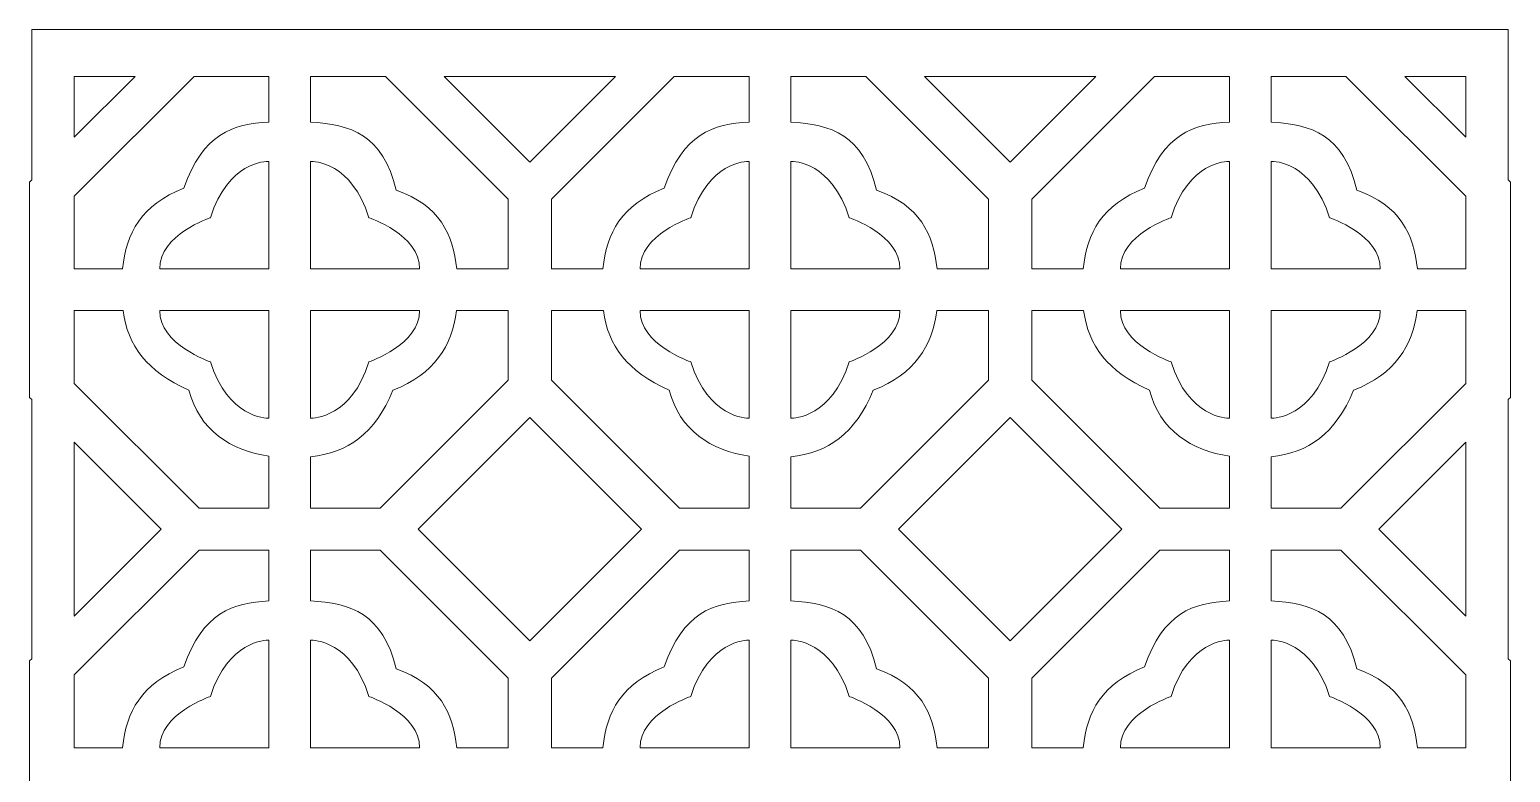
# Model space of a CAD drawing. Header units: centimetres. Extents: x -9.8 to 10.1, y -8.6 to 11.2.
# Drawn here: x 0.5 to 10.1, y 6.37 to 11.18 of the extents above; entities that cross this region are included whole.
import ezdxf

# ---------------------------------------------------------------- set-up
doc = ezdxf.new("R2010")
doc.units = ezdxf.units.CM
doc.header["$MEASUREMENT"] = 0
doc.layers.add('layer 1', color=7, linetype='Continuous')

msp = doc.modelspace()

# ---------------------------------------------------------------- linework, layer by layer
at = {"layer": 'layer 1', "color": 242, "lineweight": 9}
for points, knots in [([(0.51455, 11.18172), (0.51455, 11.18172), (1.4886, 11.18172), (1.4886, 11.18172), (1.4886, 11.18172), (1.4886, 11.18172), (1.4886, 11.18173), (1.4886, 11.18173), (1.4886, 11.18173), (1.4886, 11.18173), (2.05204, 11.18173), (2.05204, 11.18173), (2.05204, 11.18173), (2.05204, 11.18173), (2.32177, 11.18173), (2.32177, 11.18173), (2.32177, 11.18173), (2.32177, 11.18173), (2.88521, 11.18173), (2.88521, 11.18173), (2.88521, 11.18173), (2.88521, 11.18173), (2.88522, 11.18172), (2.88522, 11.18172), (2.88522, 11.18172), (2.88522, 11.18172), (4.60197, 11.18172), (4.60197, 11.18172), (4.60197, 11.18172), (4.60197, 11.18172), (4.60197, 11.18173), (4.60197, 11.18173), (4.60197, 11.18173), (4.60197, 11.18173), (5.16541, 11.18173), (5.16541, 11.18173), (5.16541, 11.18173), (5.16541, 11.18173), (5.43514, 11.18173), (5.43514, 11.18173), (5.43514, 11.18173), (5.43514, 11.18173), (5.99858, 11.18173), (5.99858, 11.18173), (5.99858, 11.18173), (5.99858, 11.18173), (5.99858, 11.18172), (5.99858, 11.18172), (5.99858, 11.18172), (5.99858, 11.18172), (7.71534, 11.18172), (7.71534, 11.18172), (7.71534, 11.18172), (7.71534, 11.18172), (7.71534, 11.18173), (7.71534, 11.18173), (7.71534, 11.18173), (7.71534, 11.18173), (8.27878, 11.18173), (8.27878, 11.18173), (8.27878, 11.18173), (8.27878, 11.18173), (8.54851, 11.18173), (8.54851, 11.18173), (8.54851, 11.18173), (8.54851, 11.18173), (9.11195, 11.18173), (9.11195, 11.18173), (9.11195, 11.18173), (9.11195, 11.18173), (9.11195, 11.18172), (9.11195, 11.18172), (9.11195, 11.18172), (9.11195, 11.18172), (10.086, 11.18172), (10.086, 11.18172), (10.086, 11.18172), (10.086, 11.18172), (10.086, 10.20767), (10.086, 10.20767), (10.086, 10.20767), (10.086, 10.20767), (10.0995, 10.19417), (10.0995, 10.19417), (10.0995, 10.19417), (10.0995, 10.19417), (10.0995, 9.63073), (10.0995, 9.63073), (10.0995, 9.63073), (10.0995, 9.63073), (10.0995, 9.361), (10.0995, 9.361), (10.0995, 9.361), (10.0995, 9.361), (10.0995, 8.79756), (10.0995, 8.79756), (10.0995, 8.79756), (10.0995, 8.79756), (10.086, 8.78406), (10.086, 8.78406), (10.086, 8.78406), (10.086, 8.78406), (10.086, 7.10481), (10.086, 7.10481), (10.086, 7.10481), (10.086, 7.10481), (10.0995, 7.09131), (10.0995, 7.09131), (10.0995, 7.09131), (10.0995, 7.09131), (10.0995, 6.52787), (10.0995, 6.52787), (10.0995, 6.52787), (10.0995, 6.52787), (10.0995, 6.25814), (10.0995, 6.25814), (10.0995, 6.25814), (10.0995, 6.25814), (10.0995, 5.6947), (10.0995, 5.6947), (10.0995, 5.6947), (10.0995, 5.6947), (10.086, 5.6812), (10.086, 5.6812), (10.086, 5.6812), (10.086, 5.6812), (10.086, 4.00194), (10.086, 4.00194), (10.086, 4.00194), (10.086, 4.00194), (10.0995, 3.98844), (10.0995, 3.98844), (10.0995, 3.98844), (10.0995, 3.98844), (10.0995, 3.425), (10.0995, 3.425), (10.0995, 3.425), (10.0995, 3.425), (10.0995, 3.15527), (10.0995, 3.15527), (10.0995, 3.15527), (10.0995, 3.15527), (10.0995, 2.59183), (10.0995, 2.59183), (10.0995, 2.59183), (10.0995, 2.59183), (10.086, 2.57833), (10.086, 2.57833), (10.086, 2.57833), (10.086, 2.57833), (10.086, 0.89908), (10.086, 0.89908), (10.086, 0.89908), (10.086, 0.89908), (10.0995, 0.88557), (10.0995, 0.88557), (10.0995, 0.88557), (10.0995, 0.88557), (10.0995, 0.32213), (10.0995, 0.32213), (10.0995, 0.32213), (10.0995, 0.32213), (10.0995, 0.05241), (10.0995, 0.05241), (10.0995, 0.05241), (10.0995, 0.05241), (10.0995, -0.51104), (10.0995, -0.51104), (10.0995, -0.51104), (10.0995, -0.51104), (10.086, -0.52454), (10.086, -0.52454), (10.086, -0.52454), (10.086, -0.52454), (10.086, -2.20379), (10.086, -2.20379), (10.086, -2.20379), (10.086, -2.20379), (10.0995, -2.21729), (10.0995, -2.21729), (10.0995, -2.21729), (10.0995, -2.21729), (10.0995, -2.78073), (10.0995, -2.78073), (10.0995, -2.78073), (10.0995, -2.78073), (10.0995, -3.05046), (10.0995, -3.05046), (10.0995, -3.05046), (10.0995, -3.05046), (10.0995, -3.6139), (10.0995, -3.6139), (10.0995, -3.6139), (10.0995, -3.6139), (10.086, -3.6274), (10.086, -3.6274), (10.086, -3.6274), (10.086, -3.6274), (10.086, -5.30666), (10.086, -5.30666), (10.086, -5.30666), (10.086, -5.30666), (10.0995, -5.32016), (10.0995, -5.32016), (10.0995, -5.32016), (10.0995, -5.32016), (10.0995, -5.8836), (10.0995, -5.8836), (10.0995, -5.8836), (10.0995, -5.8836), (10.0995, -6.15333), (10.0995, -6.15333), (10.0995, -6.15333), (10.0995, -6.15333), (10.0995, -6.71677), (10.0995, -6.71677), (10.0995, -6.71677), (10.0995, -6.71677), (10.086, -6.73027), (10.086, -6.73027), (10.086, -6.73027), (10.086, -6.73027), (10.086, -8.62127), (10.086, -8.62127), (10.086, -8.62127), (10.086, -8.62127), (0.51455, -8.62127), (0.51455, -8.62127), (0.51455, -8.62127), (0.51455, -8.62127), (0.51455, -6.73027), (0.51455, -6.73027), (0.51455, -6.73027), (0.51455, -6.73027), (0.50105, -6.71677), (0.50105, -6.71677), (0.50105, -6.71677), (0.50105, -6.71677), (0.50105, -6.15333), (0.50105, -6.15333), (0.50105, -6.15333), (0.50105, -6.15333), (0.50105, -5.8836), (0.50105, -5.8836), (0.50105, -5.8836), (0.50105, -5.8836), (0.50105, -5.32016), (0.50105, -5.32016), (0.50105, -5.32016), (0.50105, -5.32016), (0.51455, -5.30666), (0.51455, -5.30666), (0.51455, -5.30666), (0.51455, -5.30666), (0.51455, -3.6274), (0.51455, -3.6274), (0.51455, -3.6274), (0.51455, -3.6274), (0.50105, -3.6139), (0.50105, -3.6139), (0.50105, -3.6139), (0.50105, -3.6139), (0.50105, -3.05046), (0.50105, -3.05046), (0.50105, -3.05046), (0.50105, -3.05046), (0.50105, -2.78073), (0.50105, -2.78073), (0.50105, -2.78073), (0.50105, -2.78073), (0.50105, -2.21729), (0.50105, -2.21729), (0.50105, -2.21729), (0.50105, -2.21729), (0.51455, -2.20379), (0.51455, -2.20379), (0.51455, -2.20379), (0.51455, -2.20379), (0.51455, -0.52454), (0.51455, -0.52454), (0.51455, -0.52454), (0.51455, -0.52454), (0.50105, -0.51104), (0.50105, -0.51104), (0.50105, -0.51104), (0.50105, -0.51104), (0.50105, 0.05241), (0.50105, 0.05241), (0.50105, 0.05241), (0.50105, 0.05241), (0.50105, 0.32213), (0.50105, 0.32213), (0.50105, 0.32213), (0.50105, 0.32213), (0.50105, 0.88557), (0.50105, 0.88557), (0.50105, 0.88557), (0.50105, 0.88557), (0.51455, 0.89908), (0.51455, 0.89908), (0.51455, 0.89908), (0.51455, 0.89908), (0.51455, 2.57833), (0.51455, 2.57833), (0.51455, 2.57833), (0.51455, 2.57833), (0.50105, 2.59183), (0.50105, 2.59183), (0.50105, 2.59183), (0.50105, 2.59183), (0.50105, 3.15527), (0.50105, 3.15527), (0.50105, 3.15527), (0.50105, 3.15527), (0.50105, 3.425), (0.50105, 3.425), (0.50105, 3.425), (0.50105, 3.425), (0.50105, 3.98844), (0.50105, 3.98844), (0.50105, 3.98844), (0.50105, 3.98844), (0.51455, 4.00194), (0.51455, 4.00194), (0.51455, 4.00194), (0.51455, 4.00194), (0.51455, 5.6812), (0.51455, 5.6812), (0.51455, 5.6812), (0.51455, 5.6812), (0.50105, 5.6947), (0.50105, 5.6947), (0.50105, 5.6947), (0.50105, 5.6947), (0.50105, 6.25814), (0.50105, 6.25814), (0.50105, 6.25814), (0.50105, 6.25814), (0.50105, 6.52787), (0.50105, 6.52787), (0.50105, 6.52787), (0.50105, 6.52787), (0.50105, 7.09131), (0.50105, 7.09131), (0.50105, 7.09131), (0.50105, 7.09131), (0.51455, 7.10481), (0.51455, 7.10481), (0.51455, 7.10481), (0.51455, 7.10481), (0.51455, 8.78406), (0.51455, 8.78406), (0.51455, 8.78406), (0.51455, 8.78406), (0.50105, 8.79756), (0.50105, 8.79756), (0.50105, 8.79756), (0.50105, 8.79756), (0.50105, 9.361), (0.50105, 9.361), (0.50105, 9.361), (0.50105, 9.361), (0.50105, 9.63073), (0.50105, 9.63073), (0.50105, 9.63073), (0.50105, 9.63073), (0.50105, 10.19417), (0.50105, 10.19417), (0.50105, 10.19417), (0.50105, 10.19417), (0.51455, 10.20767), (0.51455, 10.20767), (0.51455, 10.20767), (0.51455, 10.20767), (0.51455, 11.18172), (0.51455, 11.18172)], [0, 0, 0, 0, 0.0105263, 0.0105263, 0.0105263, 0.0105263, 0.0210526, 0.0210526, 0.0210526, 0.0210526, 0.0315789, 0.0315789, 0.0315789, 0.0315789, 0.0421053, 0.0421053, 0.0421053, 0.0421053, 0.0526316, 0.0526316, 0.0526316, 0.0526316, 0.0631579, 0.0631579, 0.0631579, 0.0631579, 0.0736842, 0.0736842, 0.0736842, 0.0736842, 0.0842105, 0.0842105, 0.0842105, 0.0842105, 0.0947368, 0.0947368, 0.0947368, 0.0947368, 0.1052632, 0.1052632, 0.1052632, 0.1052632, 0.1157895, 0.1157895, 0.1157895, 0.1157895, 0.1263158, 0.1263158, 0.1263158, 0.1263158, 0.1368421, 0.1368421, 0.1368421, 0.1368421, 0.1473684, 0.1473684, 0.1473684, 0.1473684, 0.1578947, 0.1578947, 0.1578947, 0.1578947, 0.1684211, 0.1684211, 0.1684211, 0.1684211, 0.1789474, 0.1789474, 0.1789474, 0.1789474, 0.1894737, 0.1894737, 0.1894737, 0.1894737, 0.2, 0.2, 0.2, 0.2, 0.2105263, 0.2105263, 0.2105263, 0.2105263, 0.2210526, 0.2210526, 0.2210526, 0.2210526, 0.2315789, 0.2315789, 0.2315789, 0.2315789, 0.2421053, 0.2421053, 0.2421053, 0.2421053, 0.2526316, 0.2526316, 0.2526316, 0.2526316, 0.2631579, 0.2631579, 0.2631579, 0.2631579, 0.2736842, 0.2736842, 0.2736842, 0.2736842, 0.2842105, 0.2842105, 0.2842105, 0.2842105, 0.2947368, 0.2947368, 0.2947368, 0.2947368, 0.3052632, 0.3052632, 0.3052632, 0.3052632, 0.3157895, 0.3157895, 0.3157895, 0.3157895, 0.3263158, 0.3263158, 0.3263158, 0.3263158, 0.3368421, 0.3368421, 0.3368421, 0.3368421, 0.3473684, 0.3473684, 0.3473684, 0.3473684, 0.3578947, 0.3578947, 0.3578947, 0.3578947, 0.3684211, 0.3684211, 0.3684211, 0.3684211, 0.3789474, 0.3789474, 0.3789474, 0.3789474, 0.3894737, 0.3894737, 0.3894737, 0.3894737, 0.4, 0.4, 0.4, 0.4, 0.4105263, 0.4105263, 0.4105263, 0.4105263, 0.4210526, 0.4210526, 0.4210526, 0.4210526, 0.4315789, 0.4315789, 0.4315789, 0.4315789, 0.4421053, 0.4421053, 0.4421053, 0.4421053, 0.4526316, 0.4526316, 0.4526316, 0.4526316, 0.4631579, 0.4631579, 0.4631579, 0.4631579, 0.4736842, 0.4736842, 0.4736842, 0.4736842, 0.4842105, 0.4842105, 0.4842105, 0.4842105, 0.4947368, 0.4947368, 0.4947368, 0.4947368, 0.5052632, 0.5052632, 0.5052632, 0.5052632, 0.5157895, 0.5157895, 0.5157895, 0.5157895, 0.5263158, 0.5263158, 0.5263158, 0.5263158, 0.5368421, 0.5368421, 0.5368421, 0.5368421, 0.5473684, 0.5473684, 0.5473684, 0.5473684, 0.5578947, 0.5578947, 0.5578947, 0.5578947, 0.5684211, 0.5684211, 0.5684211, 0.5684211, 0.5789474, 0.5789474, 0.5789474, 0.5789474, 0.5894737, 0.5894737, 0.5894737, 0.5894737, 0.6, 0.6, 0.6, 0.6, 0.6105263, 0.6105263, 0.6105263, 0.6105263, 0.6210526, 0.6210526, 0.6210526, 0.6210526, 0.6315789, 0.6315789, 0.6315789, 0.6315789, 0.6421053, 0.6421053, 0.6421053, 0.6421053, 0.6526316, 0.6526316, 0.6526316, 0.6526316, 0.6631579, 0.6631579, 0.6631579, 0.6631579, 0.6736842, 0.6736842, 0.6736842, 0.6736842, 0.6842105, 0.6842105, 0.6842105, 0.6842105, 0.6947368, 0.6947368, 0.6947368, 0.6947368, 0.7052632, 0.7052632, 0.7052632, 0.7052632, 0.7157895, 0.7157895, 0.7157895, 0.7157895, 0.7263158, 0.7263158, 0.7263158, 0.7263158, 0.7368421, 0.7368421, 0.7368421, 0.7368421, 0.7473684, 0.7473684, 0.7473684, 0.7473684, 0.7578947, 0.7578947, 0.7578947, 0.7578947, 0.7684211, 0.7684211, 0.7684211, 0.7684211, 0.7789474, 0.7789474, 0.7789474, 0.7789474, 0.7894737, 0.7894737, 0.7894737, 0.7894737, 0.8, 0.8, 0.8, 0.8, 0.8105263, 0.8105263, 0.8105263, 0.8105263, 0.8210526, 0.8210526, 0.8210526, 0.8210526, 0.8315789, 0.8315789, 0.8315789, 0.8315789, 0.8421053, 0.8421053, 0.8421053, 0.8421053, 0.8526316, 0.8526316, 0.8526316, 0.8526316, 0.8631579, 0.8631579, 0.8631579, 0.8631579, 0.8736842, 0.8736842, 0.8736842, 0.8736842, 0.8842105, 0.8842105, 0.8842105, 0.8842105, 0.8947368, 0.8947368, 0.8947368, 0.8947368, 0.9052632, 0.9052632, 0.9052632, 0.9052632, 0.9157895, 0.9157895, 0.9157895, 0.9157895, 0.9263158, 0.9263158, 0.9263158, 0.9263158, 0.9368421, 0.9368421, 0.9368421, 0.9368421, 0.9473684, 0.9473684, 0.9473684, 0.9473684, 0.9578947, 0.9578947, 0.9578947, 0.9578947, 0.9684211, 0.9684211, 0.9684211, 0.9684211, 0.9789474, 0.9789474, 0.9789474, 0.9789474, 1, 1, 1, 1]), ([(1.18523, 10.87836), (1.18523, 10.87836), (0.79078, 10.4839), (0.79078, 10.4839), (0.79078, 10.4839), (0.79078, 10.4839), (0.79078, 10.87836), (0.79078, 10.87836), (0.79078, 10.87836), (0.79078, 10.87836), (1.18523, 10.87836), (1.18523, 10.87836)], [0, 0, 0, 0, 0.25, 0.25, 0.25, 0.25, 0.5, 0.5, 0.5, 0.5, 1, 1, 1, 1]), ([(0.79078, 10.10244), (0.79078, 10.10244), (1.5667, 10.87836), (1.5667, 10.87836), (1.5667, 10.87836), (1.5667, 10.87836), (2.05204, 10.87836), (2.05204, 10.87836), (2.05204, 10.87836), (2.05204, 10.87836), (2.05204, 10.58232), (2.05204, 10.58232), (2.05204, 10.58232), (1.81716, 10.57063), (1.62311, 10.50578), (1.50124, 10.15455), (1.50124, 10.15455), (1.22526, 10.04427), (1.12759, 9.86712), (1.10406, 9.63073), (1.10406, 9.63073), (1.10406, 9.63073), (0.79078, 9.63073), (0.79078, 9.63073), (0.79078, 9.63073), (0.79078, 9.63073), (0.79078, 10.10244), (0.79078, 10.10244)], [0, 0, 0, 0, 0.125, 0.125, 0.125, 0.125, 0.25, 0.25, 0.25, 0.25, 0.375, 0.375, 0.375, 0.375, 0.5, 0.5, 0.5, 0.5, 0.625, 0.625, 0.625, 0.625, 0.75, 0.75, 0.75, 0.75, 1, 1, 1, 1]), ([(2.80712, 10.87836), (2.80712, 10.87836), (3.60303, 10.08245), (3.60303, 10.08245), (3.60303, 10.08245), (3.60303, 10.08245), (3.60303, 9.63073), (3.60303, 9.63073), (3.60303, 9.63073), (3.60303, 9.63073), (3.26987, 9.63073), (3.26987, 9.63073), (3.26987, 9.63073), (3.24777, 9.85595), (3.15704, 10.04333), (2.87713, 10.14122), (2.87713, 10.14122), (2.79374, 10.49899), (2.58103, 10.56928), (2.32177, 10.58213), (2.32177, 10.58213), (2.32177, 10.58213), (2.32177, 10.87836), (2.32177, 10.87836), (2.32177, 10.87836), (2.32177, 10.87836), (2.80712, 10.87836), (2.80712, 10.87836)], [0, 0, 0, 0, 0.125, 0.125, 0.125, 0.125, 0.25, 0.25, 0.25, 0.25, 0.375, 0.375, 0.375, 0.375, 0.5, 0.5, 0.5, 0.5, 0.625, 0.625, 0.625, 0.625, 0.75, 0.75, 0.75, 0.75, 1, 1, 1, 1]), ([(4.2986, 10.87836), (4.2986, 10.87836), (3.74359, 10.32335), (3.74359, 10.32335), (3.74359, 10.32335), (3.74359, 10.32335), (3.18858, 10.87836), (3.18858, 10.87836), (3.18858, 10.87836), (3.18858, 10.87836), (4.2986, 10.87836), (4.2986, 10.87836)], [0, 0, 0, 0, 0.25, 0.25, 0.25, 0.25, 0.5, 0.5, 0.5, 0.5, 1, 1, 1, 1]), ([(3.88415, 9.63073), (3.88415, 9.63073), (3.88415, 10.08245), (3.88415, 10.08245), (3.88415, 10.08245), (3.88415, 10.08245), (4.68007, 10.87836), (4.68007, 10.87836), (4.68007, 10.87836), (4.68007, 10.87836), (5.16541, 10.87836), (5.16541, 10.87836), (5.16541, 10.87836), (5.16541, 10.87836), (5.16541, 10.58232), (5.16541, 10.58232), (5.16541, 10.58232), (4.93052, 10.57063), (4.73648, 10.50578), (4.6146, 10.15455), (4.6146, 10.15455), (4.33863, 10.04427), (4.24096, 9.86712), (4.21743, 9.63073), (4.21743, 9.63073), (4.21743, 9.63073), (3.88415, 9.63073), (3.88415, 9.63073)], [0, 0, 0, 0, 0.125, 0.125, 0.125, 0.125, 0.25, 0.25, 0.25, 0.25, 0.375, 0.375, 0.375, 0.375, 0.5, 0.5, 0.5, 0.5, 0.625, 0.625, 0.625, 0.625, 0.75, 0.75, 0.75, 0.75, 1, 1, 1, 1]), ([(5.92049, 10.87836), (5.92049, 10.87836), (6.7164, 10.08245), (6.7164, 10.08245), (6.7164, 10.08245), (6.7164, 10.08245), (6.7164, 9.63073), (6.7164, 9.63073), (6.7164, 9.63073), (6.7164, 9.63073), (6.38323, 9.63073), (6.38323, 9.63073), (6.38323, 9.63073), (6.36114, 9.85595), (6.2704, 10.04333), (5.99049, 10.14122), (5.99049, 10.14122), (5.90711, 10.49899), (5.6944, 10.56928), (5.43514, 10.58213), (5.43514, 10.58213), (5.43514, 10.58213), (5.43514, 10.87836), (5.43514, 10.87836), (5.43514, 10.87836), (5.43514, 10.87836), (5.92049, 10.87836), (5.92049, 10.87836)], [0, 0, 0, 0, 0.125, 0.125, 0.125, 0.125, 0.25, 0.25, 0.25, 0.25, 0.375, 0.375, 0.375, 0.375, 0.5, 0.5, 0.5, 0.5, 0.625, 0.625, 0.625, 0.625, 0.75, 0.75, 0.75, 0.75, 1, 1, 1, 1]), ([(7.41197, 10.87836), (7.41197, 10.87836), (6.85696, 10.32335), (6.85696, 10.32335), (6.85696, 10.32335), (6.85696, 10.32335), (6.30195, 10.87836), (6.30195, 10.87836), (6.30195, 10.87836), (6.30195, 10.87836), (7.41197, 10.87836), (7.41197, 10.87836)], [0, 0, 0, 0, 0.25, 0.25, 0.25, 0.25, 0.5, 0.5, 0.5, 0.5, 1, 1, 1, 1]), ([(6.99752, 9.63073), (6.99752, 9.63073), (6.99752, 10.08245), (6.99752, 10.08245), (6.99752, 10.08245), (6.99752, 10.08245), (7.79343, 10.87836), (7.79343, 10.87836), (7.79343, 10.87836), (7.79343, 10.87836), (8.27878, 10.87836), (8.27878, 10.87836), (8.27878, 10.87836), (8.27878, 10.87836), (8.27878, 10.58232), (8.27878, 10.58232), (8.27878, 10.58232), (8.04389, 10.57063), (7.84984, 10.50578), (7.72797, 10.15455), (7.72797, 10.15455), (7.45199, 10.04427), (7.35433, 9.86712), (7.33079, 9.63073), (7.33079, 9.63073), (7.33079, 9.63073), (6.99752, 9.63073), (6.99752, 9.63073)], [0, 0, 0, 0, 0.125, 0.125, 0.125, 0.125, 0.25, 0.25, 0.25, 0.25, 0.375, 0.375, 0.375, 0.375, 0.5, 0.5, 0.5, 0.5, 0.625, 0.625, 0.625, 0.625, 0.75, 0.75, 0.75, 0.75, 1, 1, 1, 1]), ([(9.03385, 10.87836), (9.03385, 10.87836), (9.80977, 10.10244), (9.80977, 10.10244), (9.80977, 10.10244), (9.80977, 10.10244), (9.80977, 9.63073), (9.80977, 9.63073), (9.80977, 9.63073), (9.80977, 9.63073), (9.4966, 9.63073), (9.4966, 9.63073), (9.4966, 9.63073), (9.47451, 9.85595), (9.38377, 10.04333), (9.10386, 10.14122), (9.10386, 10.14122), (9.02047, 10.49899), (8.80776, 10.56928), (8.54851, 10.58213), (8.54851, 10.58213), (8.54851, 10.58213), (8.54851, 10.87836), (8.54851, 10.87836), (8.54851, 10.87836), (8.54851, 10.87836), (9.03385, 10.87836), (9.03385, 10.87836)], [0, 0, 0, 0, 0.125, 0.125, 0.125, 0.125, 0.25, 0.25, 0.25, 0.25, 0.375, 0.375, 0.375, 0.375, 0.5, 0.5, 0.5, 0.5, 0.625, 0.625, 0.625, 0.625, 0.75, 0.75, 0.75, 0.75, 1, 1, 1, 1]), ([(9.80977, 10.4839), (9.80977, 10.4839), (9.41532, 10.87836), (9.41532, 10.87836), (9.41532, 10.87836), (9.41532, 10.87836), (9.80977, 10.87836), (9.80977, 10.87836), (9.80977, 10.87836), (9.80977, 10.87836), (9.80977, 10.4839), (9.80977, 10.4839)], [0, 0, 0, 0, 0.25, 0.25, 0.25, 0.25, 0.5, 0.5, 0.5, 0.5, 1, 1, 1, 1]), ([(1.34492, 9.63073), (1.34492, 9.63073), (2.05204, 9.63073), (2.05204, 9.63073), (2.05204, 9.63073), (2.05204, 9.63073), (2.05204, 10.32791), (2.05204, 10.32791), (2.05204, 10.32791), (2.03155, 10.32824), (1.78547, 10.32458), (1.67361, 9.9629), (1.67361, 9.9629), (1.67361, 9.9629), (1.34099, 9.85113), (1.34492, 9.63073)], [0, 0, 0, 0, 0.2, 0.2, 0.2, 0.2, 0.4, 0.4, 0.4, 0.4, 0.6, 0.6, 0.6, 0.6, 1, 1, 1, 1]), ([(2.32177, 9.63073), (2.32177, 9.63073), (3.02886, 9.63073), (3.02886, 9.63073), (3.02886, 9.63073), (3.03279, 9.85113), (2.70018, 9.9629), (2.70018, 9.9629), (2.70018, 9.9629), (2.58837, 10.32442), (2.34245, 10.32824), (2.32177, 10.32791), (2.32177, 10.32791), (2.32177, 10.32791), (2.32177, 9.63073), (2.32177, 9.63073)], [0, 0, 0, 0, 0.2, 0.2, 0.2, 0.2, 0.4, 0.4, 0.4, 0.4, 0.6, 0.6, 0.6, 0.6, 1, 1, 1, 1]), ([(4.45829, 9.63073), (4.45829, 9.63073), (5.16541, 9.63073), (5.16541, 9.63073), (5.16541, 9.63073), (5.16541, 9.63073), (5.16541, 10.32791), (5.16541, 10.32791), (5.16541, 10.32791), (5.14492, 10.32824), (4.89883, 10.32458), (4.78697, 9.9629), (4.78697, 9.9629), (4.78697, 9.9629), (4.45436, 9.85113), (4.45829, 9.63073)], [0, 0, 0, 0, 0.2, 0.2, 0.2, 0.2, 0.4, 0.4, 0.4, 0.4, 0.6, 0.6, 0.6, 0.6, 1, 1, 1, 1]), ([(5.43514, 9.63073), (5.43514, 9.63073), (6.14223, 9.63073), (6.14223, 9.63073), (6.14223, 9.63073), (6.14615, 9.85113), (5.81355, 9.9629), (5.81355, 9.9629), (5.81355, 9.9629), (5.70174, 10.32442), (5.45582, 10.32824), (5.43514, 10.32791), (5.43514, 10.32791), (5.43514, 10.32791), (5.43514, 9.63073), (5.43514, 9.63073)], [0, 0, 0, 0, 0.2, 0.2, 0.2, 0.2, 0.4, 0.4, 0.4, 0.4, 0.6, 0.6, 0.6, 0.6, 1, 1, 1, 1]), ([(7.57165, 9.63073), (7.57165, 9.63073), (8.27878, 9.63073), (8.27878, 9.63073), (8.27878, 9.63073), (8.27878, 9.63073), (8.27878, 10.32791), (8.27878, 10.32791), (8.27878, 10.32791), (8.25829, 10.32824), (8.0122, 10.32458), (7.90034, 9.9629), (7.90034, 9.9629), (7.90034, 9.9629), (7.56772, 9.85113), (7.57165, 9.63073)], [0, 0, 0, 0, 0.2, 0.2, 0.2, 0.2, 0.4, 0.4, 0.4, 0.4, 0.6, 0.6, 0.6, 0.6, 1, 1, 1, 1]), ([(8.54851, 9.63073), (8.54851, 9.63073), (9.25559, 9.63073), (9.25559, 9.63073), (9.25559, 9.63073), (9.25952, 9.85113), (8.92692, 9.9629), (8.92692, 9.9629), (8.92692, 9.9629), (8.81511, 10.32442), (8.56919, 10.32824), (8.54851, 10.32791), (8.54851, 10.32791), (8.54851, 10.32791), (8.54851, 9.63073), (8.54851, 9.63073)], [0, 0, 0, 0, 0.2, 0.2, 0.2, 0.2, 0.4, 0.4, 0.4, 0.4, 0.6, 0.6, 0.6, 0.6, 1, 1, 1, 1]), ([(2.05204, 8.07975), (2.05204, 8.07975), (1.60033, 8.07975), (1.60033, 8.07975), (1.60033, 8.07975), (1.60033, 8.07975), (0.79078, 8.8893), (0.79078, 8.8893), (0.79078, 8.8893), (0.79078, 8.8893), (0.79078, 9.361), (0.79078, 9.361), (0.79078, 9.361), (0.79078, 9.361), (1.10657, 9.361), (1.10657, 9.361), (1.10657, 9.361), (1.13804, 9.13268), (1.25949, 8.96742), (1.53375, 8.84489), (1.53375, 8.84489), (1.59891, 8.58683), (1.8074, 8.45369), (2.05204, 8.41732), (2.05204, 8.41732), (2.05204, 8.41732), (2.05204, 8.07975), (2.05204, 8.07975)], [0, 0, 0, 0, 0.125, 0.125, 0.125, 0.125, 0.25, 0.25, 0.25, 0.25, 0.375, 0.375, 0.375, 0.375, 0.5, 0.5, 0.5, 0.5, 0.625, 0.625, 0.625, 0.625, 0.75, 0.75, 0.75, 0.75, 1, 1, 1, 1]), ([(2.05204, 9.361), (2.05204, 9.361), (1.34492, 9.361), (1.34492, 9.361), (1.34492, 9.361), (1.34099, 9.1406), (1.67361, 9.02884), (1.67361, 9.02884), (1.67361, 9.02884), (1.78547, 8.66716), (2.03155, 8.66349), (2.05204, 8.66382), (2.05204, 8.66382), (2.05204, 8.66382), (2.05204, 9.361), (2.05204, 9.361)], [0, 0, 0, 0, 0.2, 0.2, 0.2, 0.2, 0.4, 0.4, 0.4, 0.4, 0.6, 0.6, 0.6, 0.6, 1, 1, 1, 1]), ([(3.60303, 8.90929), (3.60303, 8.90929), (2.77349, 8.07975), (2.77349, 8.07975), (2.77349, 8.07975), (2.77349, 8.07975), (2.32177, 8.07975), (2.32177, 8.07975), (2.32177, 8.07975), (2.32177, 8.07975), (2.32177, 8.41338), (2.32177, 8.41338), (2.32177, 8.41338), (2.56252, 8.44087), (2.74013, 8.55936), (2.85562, 8.84525), (2.85562, 8.84525), (3.1259, 8.94863), (3.23881, 9.13146), (3.26787, 9.361), (3.26787, 9.361), (3.26787, 9.361), (3.60303, 9.361), (3.60303, 9.361), (3.60303, 9.361), (3.60303, 9.361), (3.60303, 8.90929), (3.60303, 8.90929)], [0, 0, 0, 0, 0.125, 0.125, 0.125, 0.125, 0.25, 0.25, 0.25, 0.25, 0.375, 0.375, 0.375, 0.375, 0.5, 0.5, 0.5, 0.5, 0.625, 0.625, 0.625, 0.625, 0.75, 0.75, 0.75, 0.75, 1, 1, 1, 1]), ([(3.02887, 9.361), (3.02887, 9.361), (2.32177, 9.361), (2.32177, 9.361), (2.32177, 9.361), (2.32177, 9.361), (2.32177, 8.66382), (2.32177, 8.66382), (2.32177, 8.66382), (2.34245, 8.6635), (2.58837, 8.66731), (2.70018, 9.02884), (2.70018, 9.02884), (2.70018, 9.02884), (3.0328, 9.1406), (3.02887, 9.361)], [0, 0, 0, 0, 0.2, 0.2, 0.2, 0.2, 0.4, 0.4, 0.4, 0.4, 0.6, 0.6, 0.6, 0.6, 1, 1, 1, 1]), ([(5.16541, 8.07975), (5.16541, 8.07975), (4.7137, 8.07975), (4.7137, 8.07975), (4.7137, 8.07975), (4.7137, 8.07975), (3.88415, 8.90929), (3.88415, 8.90929), (3.88415, 8.90929), (3.88415, 8.90929), (3.88415, 9.361), (3.88415, 9.361), (3.88415, 9.361), (3.88415, 9.361), (4.21994, 9.361), (4.21994, 9.361), (4.21994, 9.361), (4.2514, 9.13268), (4.37286, 8.96742), (4.64711, 8.84489), (4.64711, 8.84489), (4.71227, 8.58683), (4.92077, 8.45369), (5.16541, 8.41732), (5.16541, 8.41732), (5.16541, 8.41732), (5.16541, 8.07975), (5.16541, 8.07975)], [0, 0, 0, 0, 0.125, 0.125, 0.125, 0.125, 0.25, 0.25, 0.25, 0.25, 0.375, 0.375, 0.375, 0.375, 0.5, 0.5, 0.5, 0.5, 0.625, 0.625, 0.625, 0.625, 0.75, 0.75, 0.75, 0.75, 1, 1, 1, 1]), ([(5.16541, 9.361), (5.16541, 9.361), (4.45829, 9.361), (4.45829, 9.361), (4.45829, 9.361), (4.45436, 9.1406), (4.78697, 9.02884), (4.78697, 9.02884), (4.78697, 9.02884), (4.89883, 8.66716), (5.14492, 8.66349), (5.16541, 8.66382), (5.16541, 8.66382), (5.16541, 8.66382), (5.16541, 9.361), (5.16541, 9.361)], [0, 0, 0, 0, 0.2, 0.2, 0.2, 0.2, 0.4, 0.4, 0.4, 0.4, 0.6, 0.6, 0.6, 0.6, 1, 1, 1, 1]), ([(6.7164, 8.90929), (6.7164, 8.90929), (5.88685, 8.07975), (5.88685, 8.07975), (5.88685, 8.07975), (5.88685, 8.07975), (5.43514, 8.07975), (5.43514, 8.07975), (5.43514, 8.07975), (5.43514, 8.07975), (5.43514, 8.41338), (5.43514, 8.41338), (5.43514, 8.41338), (5.67589, 8.44087), (5.85349, 8.55936), (5.96898, 8.84525), (5.96898, 8.84525), (6.23926, 8.94863), (6.35217, 9.13146), (6.38124, 9.361), (6.38124, 9.361), (6.38124, 9.361), (6.7164, 9.361), (6.7164, 9.361), (6.7164, 9.361), (6.7164, 9.361), (6.7164, 8.90929), (6.7164, 8.90929)], [0, 0, 0, 0, 0.125, 0.125, 0.125, 0.125, 0.25, 0.25, 0.25, 0.25, 0.375, 0.375, 0.375, 0.375, 0.5, 0.5, 0.5, 0.5, 0.625, 0.625, 0.625, 0.625, 0.75, 0.75, 0.75, 0.75, 1, 1, 1, 1]), ([(6.14224, 9.361), (6.14224, 9.361), (5.43514, 9.361), (5.43514, 9.361), (5.43514, 9.361), (5.43514, 9.361), (5.43514, 8.66382), (5.43514, 8.66382), (5.43514, 8.66382), (5.45582, 8.6635), (5.70174, 8.66731), (5.81355, 9.02884), (5.81355, 9.02884), (5.81355, 9.02884), (6.14617, 9.1406), (6.14224, 9.361)], [0, 0, 0, 0, 0.2, 0.2, 0.2, 0.2, 0.4, 0.4, 0.4, 0.4, 0.6, 0.6, 0.6, 0.6, 1, 1, 1, 1]), ([(8.27878, 8.07975), (8.27878, 8.07975), (7.82706, 8.07975), (7.82706, 8.07975), (7.82706, 8.07975), (7.82706, 8.07975), (6.99752, 8.90929), (6.99752, 8.90929), (6.99752, 8.90929), (6.99752, 8.90929), (6.99752, 9.361), (6.99752, 9.361), (6.99752, 9.361), (6.99752, 9.361), (7.3333, 9.361), (7.3333, 9.361), (7.3333, 9.361), (7.36477, 9.13268), (7.48622, 8.96742), (7.76048, 8.84489), (7.76048, 8.84489), (7.82564, 8.58683), (8.03414, 8.45369), (8.27878, 8.41732), (8.27878, 8.41732), (8.27878, 8.41732), (8.27878, 8.07975), (8.27878, 8.07975)], [0, 0, 0, 0, 0.125, 0.125, 0.125, 0.125, 0.25, 0.25, 0.25, 0.25, 0.375, 0.375, 0.375, 0.375, 0.5, 0.5, 0.5, 0.5, 0.625, 0.625, 0.625, 0.625, 0.75, 0.75, 0.75, 0.75, 1, 1, 1, 1]), ([(8.27878, 9.361), (8.27878, 9.361), (7.57165, 9.361), (7.57165, 9.361), (7.57165, 9.361), (7.56772, 9.1406), (7.90034, 9.02884), (7.90034, 9.02884), (7.90034, 9.02884), (8.0122, 8.66716), (8.25829, 8.66349), (8.27878, 8.66382), (8.27878, 8.66382), (8.27878, 8.66382), (8.27878, 9.361), (8.27878, 9.361)], [0, 0, 0, 0, 0.2, 0.2, 0.2, 0.2, 0.4, 0.4, 0.4, 0.4, 0.6, 0.6, 0.6, 0.6, 1, 1, 1, 1]), ([(9.80977, 8.88929), (9.80977, 8.88929), (9.00022, 8.07975), (9.00022, 8.07975), (9.00022, 8.07975), (9.00022, 8.07975), (8.54851, 8.07975), (8.54851, 8.07975), (8.54851, 8.07975), (8.54851, 8.07975), (8.54851, 8.41338), (8.54851, 8.41338), (8.54851, 8.41338), (8.78926, 8.44087), (8.96686, 8.55936), (9.08235, 8.84525), (9.08235, 8.84525), (9.35263, 8.94863), (9.46554, 9.13146), (9.49461, 9.361), (9.49461, 9.361), (9.49461, 9.361), (9.80977, 9.361), (9.80977, 9.361), (9.80977, 9.361), (9.80977, 9.361), (9.80977, 8.88929), (9.80977, 8.88929)], [0, 0, 0, 0, 0.125, 0.125, 0.125, 0.125, 0.25, 0.25, 0.25, 0.25, 0.375, 0.375, 0.375, 0.375, 0.5, 0.5, 0.5, 0.5, 0.625, 0.625, 0.625, 0.625, 0.75, 0.75, 0.75, 0.75, 1, 1, 1, 1]), ([(9.2556, 9.361), (9.2556, 9.361), (8.54851, 9.361), (8.54851, 9.361), (8.54851, 9.361), (8.54851, 9.361), (8.54851, 8.66382), (8.54851, 8.66382), (8.54851, 8.66382), (8.56919, 8.6635), (8.81511, 8.66731), (8.92692, 9.02884), (8.92692, 9.02884), (8.92692, 9.02884), (9.25953, 9.1406), (9.2556, 9.361)], [0, 0, 0, 0, 0.2, 0.2, 0.2, 0.2, 0.4, 0.4, 0.4, 0.4, 0.6, 0.6, 0.6, 0.6, 1, 1, 1, 1]), ([(3.01964, 7.94443), (3.01964, 7.94443), (3.74359, 7.22048), (3.74359, 7.22048), (3.74359, 7.22048), (3.74359, 7.22048), (4.46754, 7.94443), (4.46754, 7.94443), (4.46754, 7.94443), (4.46754, 7.94443), (3.74359, 8.66839), (3.74359, 8.66839), (3.74359, 8.66839), (3.74359, 8.66839), (3.01964, 7.94443), (3.01964, 7.94443)], [0, 0, 0, 0, 0.2, 0.2, 0.2, 0.2, 0.4, 0.4, 0.4, 0.4, 0.6, 0.6, 0.6, 0.6, 1, 1, 1, 1]), ([(6.13301, 7.94443), (6.13301, 7.94443), (6.85696, 7.22048), (6.85696, 7.22048), (6.85696, 7.22048), (6.85696, 7.22048), (7.58091, 7.94443), (7.58091, 7.94443), (7.58091, 7.94443), (7.58091, 7.94443), (6.85696, 8.66839), (6.85696, 8.66839), (6.85696, 8.66839), (6.85696, 8.66839), (6.13301, 7.94443), (6.13301, 7.94443)], [0, 0, 0, 0, 0.2, 0.2, 0.2, 0.2, 0.4, 0.4, 0.4, 0.4, 0.6, 0.6, 0.6, 0.6, 1, 1, 1, 1]), ([(0.79078, 8.50783), (0.79078, 8.50783), (1.35418, 7.94443), (1.35418, 7.94443), (1.35418, 7.94443), (1.35418, 7.94443), (0.79078, 7.38104), (0.79078, 7.38104), (0.79078, 7.38104), (0.79078, 7.38104), (0.79078, 8.50783), (0.79078, 8.50783)], [0, 0, 0, 0, 0.25, 0.25, 0.25, 0.25, 0.5, 0.5, 0.5, 0.5, 1, 1, 1, 1]), ([(9.80977, 7.38104), (9.80977, 7.38104), (9.24637, 7.94443), (9.24637, 7.94443), (9.24637, 7.94443), (9.24637, 7.94443), (9.80977, 8.50783), (9.80977, 8.50783), (9.80977, 8.50783), (9.80977, 8.50783), (9.80977, 7.38104), (9.80977, 7.38104)], [0, 0, 0, 0, 0.25, 0.25, 0.25, 0.25, 0.5, 0.5, 0.5, 0.5, 1, 1, 1, 1]), ([(0.79078, 6.99957), (0.79078, 6.99957), (1.60033, 7.80912), (1.60033, 7.80912), (1.60033, 7.80912), (1.60033, 7.80912), (2.05204, 7.80912), (2.05204, 7.80912), (2.05204, 7.80912), (2.05204, 7.80912), (2.05204, 7.47946), (2.05204, 7.47946), (2.05204, 7.47946), (1.81716, 7.46776), (1.62311, 7.40291), (1.50124, 7.05168), (1.50124, 7.05168), (1.22526, 6.94141), (1.12759, 6.76425), (1.10406, 6.52787), (1.10406, 6.52787), (1.10406, 6.52787), (0.79078, 6.52787), (0.79078, 6.52787), (0.79078, 6.52787), (0.79078, 6.52787), (0.79078, 6.99957), (0.79078, 6.99957)], [0, 0, 0, 0, 0.125, 0.125, 0.125, 0.125, 0.25, 0.25, 0.25, 0.25, 0.375, 0.375, 0.375, 0.375, 0.5, 0.5, 0.5, 0.5, 0.625, 0.625, 0.625, 0.625, 0.75, 0.75, 0.75, 0.75, 1, 1, 1, 1]), ([(3.59611, 6.52794), (3.59611, 6.52794), (3.60303, 6.52794), (3.60303, 6.52794), (3.60303, 6.52794), (3.60303, 6.52794), (3.60303, 6.97958), (3.60303, 6.97958), (3.60303, 6.97958), (3.60303, 6.97958), (2.77349, 7.80912), (2.77349, 7.80912), (2.77349, 7.80912), (2.77349, 7.80912), (2.32177, 7.80912), (2.32177, 7.80912), (2.32177, 7.80912), (2.32177, 7.80912), (2.32177, 7.47926), (2.32177, 7.47926), (2.32177, 7.47926), (2.58103, 7.46642), (2.79374, 7.39612), (2.87713, 7.03835), (2.87713, 7.03835), (3.15704, 6.94047), (3.24777, 6.75308), (3.26987, 6.52787), (3.26987, 6.52787), (3.26987, 6.52787), (3.59611, 6.52787), (3.59611, 6.52787), (3.59611, 6.52787), (3.59611, 6.52787), (3.59611, 6.52794), (3.59611, 6.52794)], [0, 0, 0, 0, 0.1, 0.1, 0.1, 0.1, 0.2, 0.2, 0.2, 0.2, 0.3, 0.3, 0.3, 0.3, 0.4, 0.4, 0.4, 0.4, 0.5, 0.5, 0.5, 0.5, 0.6, 0.6, 0.6, 0.6, 0.7, 0.7, 0.7, 0.7, 0.8, 0.8, 0.8, 0.8, 1, 1, 1, 1]), ([(3.88415, 6.52794), (3.88415, 6.52794), (4.21743, 6.52794), (4.21743, 6.52794), (4.21743, 6.52794), (4.24098, 6.76428), (4.33866, 6.94142), (4.6146, 7.05168), (4.6146, 7.05168), (4.73648, 7.40291), (4.93052, 7.46776), (5.16541, 7.47946), (5.16541, 7.47946), (5.16541, 7.47946), (5.16541, 7.80912), (5.16541, 7.80912), (5.16541, 7.80912), (5.16541, 7.80912), (4.7137, 7.80912), (4.7137, 7.80912), (4.7137, 7.80912), (4.7137, 7.80912), (3.88415, 6.97958), (3.88415, 6.97958), (3.88415, 6.97958), (3.88415, 6.97958), (3.88415, 6.52794), (3.88415, 6.52794)], [0, 0, 0, 0, 0.125, 0.125, 0.125, 0.125, 0.25, 0.25, 0.25, 0.25, 0.375, 0.375, 0.375, 0.375, 0.5, 0.5, 0.5, 0.5, 0.625, 0.625, 0.625, 0.625, 0.75, 0.75, 0.75, 0.75, 1, 1, 1, 1]), ([(6.38323, 6.52794), (6.38323, 6.52794), (6.7164, 6.52794), (6.7164, 6.52794), (6.7164, 6.52794), (6.7164, 6.52794), (6.7164, 6.97958), (6.7164, 6.97958), (6.7164, 6.97958), (6.7164, 6.97958), (5.88685, 7.80912), (5.88685, 7.80912), (5.88685, 7.80912), (5.88685, 7.80912), (5.43514, 7.80912), (5.43514, 7.80912), (5.43514, 7.80912), (5.43514, 7.80912), (5.43514, 7.47926), (5.43514, 7.47926), (5.43514, 7.47926), (5.6944, 7.46642), (5.90711, 7.39612), (5.99049, 7.03835), (5.99049, 7.03835), (6.27038, 6.94048), (6.36112, 6.75312), (6.38323, 6.52794)], [0, 0, 0, 0, 0.125, 0.125, 0.125, 0.125, 0.25, 0.25, 0.25, 0.25, 0.375, 0.375, 0.375, 0.375, 0.5, 0.5, 0.5, 0.5, 0.625, 0.625, 0.625, 0.625, 0.75, 0.75, 0.75, 0.75, 1, 1, 1, 1]), ([(6.99752, 6.52794), (6.99752, 6.52794), (7.00444, 6.52794), (7.00444, 6.52794), (7.00444, 6.52794), (7.00444, 6.52794), (7.00444, 6.52787), (7.00444, 6.52787), (7.00444, 6.52787), (7.00444, 6.52787), (7.33079, 6.52787), (7.33079, 6.52787), (7.33079, 6.52787), (7.35433, 6.76425), (7.45199, 6.94141), (7.72797, 7.05168), (7.72797, 7.05168), (7.84984, 7.40291), (8.04389, 7.46776), (8.27878, 7.47946), (8.27878, 7.47946), (8.27878, 7.47946), (8.27878, 7.80912), (8.27878, 7.80912), (8.27878, 7.80912), (8.27878, 7.80912), (7.82706, 7.80912), (7.82706, 7.80912), (7.82706, 7.80912), (7.82706, 7.80912), (6.99752, 6.97958), (6.99752, 6.97958), (6.99752, 6.97958), (6.99752, 6.97958), (6.99752, 6.52794), (6.99752, 6.52794)], [0, 0, 0, 0, 0.1, 0.1, 0.1, 0.1, 0.2, 0.2, 0.2, 0.2, 0.3, 0.3, 0.3, 0.3, 0.4, 0.4, 0.4, 0.4, 0.5, 0.5, 0.5, 0.5, 0.6, 0.6, 0.6, 0.6, 0.7, 0.7, 0.7, 0.7, 0.8, 0.8, 0.8, 0.8, 1, 1, 1, 1]), ([(8.54851, 7.80912), (8.54851, 7.80912), (9.00022, 7.80912), (9.00022, 7.80912), (9.00022, 7.80912), (9.00022, 7.80912), (9.80977, 6.99957), (9.80977, 6.99957), (9.80977, 6.99957), (9.80977, 6.99957), (9.80977, 6.52787), (9.80977, 6.52787), (9.80977, 6.52787), (9.80977, 6.52787), (9.4966, 6.52787), (9.4966, 6.52787), (9.4966, 6.52787), (9.47451, 6.75308), (9.38377, 6.94047), (9.10386, 7.03835), (9.10386, 7.03835), (9.02047, 7.39612), (8.80776, 7.46642), (8.54851, 7.47926), (8.54851, 7.47926), (8.54851, 7.47926), (8.54851, 7.80912), (8.54851, 7.80912)], [0, 0, 0, 0, 0.125, 0.125, 0.125, 0.125, 0.25, 0.25, 0.25, 0.25, 0.375, 0.375, 0.375, 0.375, 0.5, 0.5, 0.5, 0.5, 0.625, 0.625, 0.625, 0.625, 0.75, 0.75, 0.75, 0.75, 1, 1, 1, 1]), ([(1.34492, 6.52787), (1.34492, 6.52787), (2.05204, 6.52787), (2.05204, 6.52787), (2.05204, 6.52787), (2.05204, 6.52787), (2.05204, 7.22505), (2.05204, 7.22505), (2.05204, 7.22505), (2.03155, 7.22538), (1.78547, 7.22171), (1.67361, 6.86003), (1.67361, 6.86003), (1.67361, 6.86003), (1.34099, 6.74827), (1.34492, 6.52787)], [0, 0, 0, 0, 0.2, 0.2, 0.2, 0.2, 0.4, 0.4, 0.4, 0.4, 0.6, 0.6, 0.6, 0.6, 1, 1, 1, 1]), ([(2.32177, 6.52787), (2.32177, 6.52787), (3.02886, 6.52787), (3.02886, 6.52787), (3.02886, 6.52787), (3.03279, 6.74827), (2.70018, 6.86003), (2.70018, 6.86003), (2.70018, 6.86003), (2.58837, 7.22155), (2.34245, 7.22537), (2.32177, 7.22505), (2.32177, 7.22505), (2.32177, 7.22505), (2.32177, 6.52787), (2.32177, 6.52787)], [0, 0, 0, 0, 0.2, 0.2, 0.2, 0.2, 0.4, 0.4, 0.4, 0.4, 0.6, 0.6, 0.6, 0.6, 1, 1, 1, 1]), ([(4.45829, 6.52794), (4.45829, 6.52794), (5.16541, 6.52794), (5.16541, 6.52794), (5.16541, 6.52794), (5.16541, 6.52794), (5.16541, 7.22505), (5.16541, 7.22505), (5.16541, 7.22505), (5.14492, 7.22538), (4.89883, 7.22171), (4.78697, 6.86003), (4.78697, 6.86003), (4.78697, 6.86003), (4.45443, 6.74829), (4.45829, 6.52794)], [0, 0, 0, 0, 0.2, 0.2, 0.2, 0.2, 0.4, 0.4, 0.4, 0.4, 0.6, 0.6, 0.6, 0.6, 1, 1, 1, 1]), ([(5.43514, 6.52794), (5.43514, 6.52794), (6.14223, 6.52794), (6.14223, 6.52794), (6.14223, 6.52794), (6.14608, 6.74829), (5.81355, 6.86003), (5.81355, 6.86003), (5.81355, 6.86003), (5.70174, 7.22155), (5.45582, 7.22537), (5.43514, 7.22505), (5.43514, 7.22505), (5.43514, 7.22505), (5.43514, 6.52794), (5.43514, 6.52794)], [0, 0, 0, 0, 0.2, 0.2, 0.2, 0.2, 0.4, 0.4, 0.4, 0.4, 0.6, 0.6, 0.6, 0.6, 1, 1, 1, 1]), ([(7.57165, 6.52787), (7.57165, 6.52787), (8.27878, 6.52787), (8.27878, 6.52787), (8.27878, 6.52787), (8.27878, 6.52787), (8.27878, 7.22505), (8.27878, 7.22505), (8.27878, 7.22505), (8.25829, 7.22538), (8.0122, 7.22171), (7.90034, 6.86003), (7.90034, 6.86003), (7.90034, 6.86003), (7.56772, 6.74827), (7.57165, 6.52787)], [0, 0, 0, 0, 0.2, 0.2, 0.2, 0.2, 0.4, 0.4, 0.4, 0.4, 0.6, 0.6, 0.6, 0.6, 1, 1, 1, 1]), ([(8.54851, 6.52787), (8.54851, 6.52787), (9.25559, 6.52787), (9.25559, 6.52787), (9.25559, 6.52787), (9.25952, 6.74827), (8.92692, 6.86003), (8.92692, 6.86003), (8.92692, 6.86003), (8.81511, 7.22155), (8.56919, 7.22537), (8.54851, 7.22505), (8.54851, 7.22505), (8.54851, 7.22505), (8.54851, 6.52787), (8.54851, 6.52787)], [0, 0, 0, 0, 0.2, 0.2, 0.2, 0.2, 0.4, 0.4, 0.4, 0.4, 0.6, 0.6, 0.6, 0.6, 1, 1, 1, 1])]:
    msp.add_open_spline(points, degree=3, knots=knots, dxfattribs=at)

doc.saveas('drawing.dxf')
